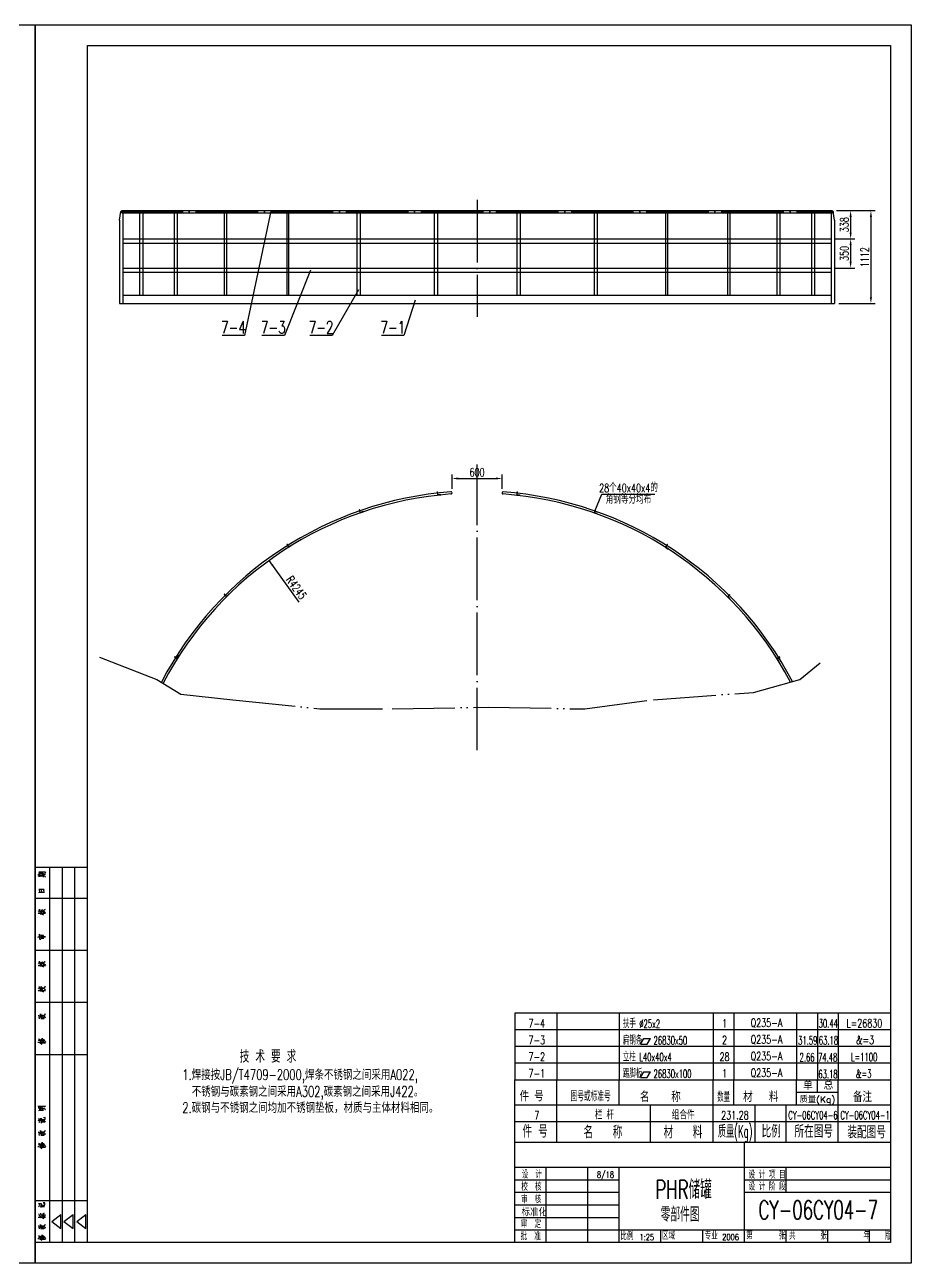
# Model space of a CAD drawing. Extents: x -12754 to 8246, y -3029 to 11821.
# Drawn here: x -2379 to 8246, y -3029 to 11821 of the extents above; entities that cross this region are included whole.
import ezdxf
from ezdxf.enums import TextEntityAlignment as Align

# ---------------------------------------------------------------- set-up
doc = ezdxf.new("R2010")
doc.units = 0
doc.header["$LTSCALE"] = 25
doc.header["$MEASUREMENT"] = 0
doc.linetypes.add('DASHDOT-M', pattern=[36, 30, -3, 0, -3])
doc.linetypes.add('DIVIDE-M', pattern=[39, 30, -3, 0, -3, 0, -3])
doc.layers.get('0').update_dxf_attribs({"linetype": 'CONTINUOUS'})
for name, color, linetype in [('CDR_DWG1', 4, 'CONTINUOUS'), ('CDR_DWG2', 2, 'CONTINUOUS'), ('CDR_DWG3', 1, 'DASHDOT-M'), ('CDR_DWG4', 3, 'DIVIDE-M'), ('CDR_TEXT', 7, 'CONTINUOUS')]:
    doc.layers.add(name, color=color, linetype=linetype)
doc.styles.add('HZ', font='ROMANS.shx', dxfattribs={"width": 0.7, "height": 100, "bigfont": 'HZ.shx'})

# ---------------------------------------------------------------- blocks, each defined once
blk = doc.blocks.new('SML')
at = {"color": 4, "linetype": 'Continuous'}
for p, q in [((0, 0), (0, 18)), ((20, 0), (20, 18)), ((65, 0), (65, 18)), ((95, 0), (95, 18)), ((115, 18), (115, 0)), ((130, 0), (130, 18)), ((155, 0), (155, 18)), ((0, 10), (180, 10))]:
    blk.add_line(p, q, dxfattribs=at)
at = {"color": 7, "linetype": 'Continuous'}
blk.add_line((0, 18), (180, 18), dxfattribs=at)
at = {"color": 7, "linetype": 'Continuous', "style": 'HZ'}
for s, width, p in [('件 号', 0.7, (3.62, 2.26)), ('名   称', 0.7, (32.84, 1.84)), ('材   料', 0.7, (71.25, 1.84)), ('质量(Kg)', 0.5, (97.34, 2.26)), ('比例', 0.7, (118.23, 2.26)), ('所在图号', 0.7, (134, 2.26)), ('装配图号', 0.7, (159.38, 1.84))]:
    blk.add_text(s, height=6, dxfattribs=dict(at, width=width)).set_placement(p)
blk = doc.blocks.new('MLF')
blk.add_line((180, 8), (0, 8))
at = {"color": 4}
for p, q in [((0, 8), (0, 0)), ((20, 8), (20, 0)), ((50, 8), (50, 0)), ((95, 8), (95, 0)), ((105, 8), (105, 0)), ((135, 8), (135, 0)), ((145, 8), (145, 0)), ((155, 8), (155, 0))]:
    blk.add_line(p, q, dxfattribs=at)
blk = doc.blocks.new('MLR')
at = {"color": 4}
for p, q in [((0, 0), (0, 12)), ((0, 12), (180, 12)), ((20, 0), (20, 12)), ((50, 0), (50, 12)), ((95, 0), (95, 12)), ((105, 0), (105, 12)), ((135, 0), (135, 12)), ((145, 6), (145, 12)), ((155, 0), (155, 12))]:
    blk.add_line(p, q, dxfattribs=at)
blk.add_line((135, 6), (155, 6))
at = {"style": 'HZ'}
for s, width, p in [('件 号', 0.7, (2.27, 1.69)), ('图号或标准号', 0.492204, (26.68, 1.69)), ('名    称', 0.7, (59.95, 1.35)), ('数量', 0.471468, (97, 1.35)), ('材   料', 0.7, (109.4, 1.35)), ('备注', 0.7, (162.07, 1.35))]:
    blk.add_text(s, height=5, dxfattribs=dict(at, width=width)).set_placement(p)
for s, p in [('单', (138.18, 7.18)), ('总', (148.03, 7.33))]:
    blk.add_text(s, height=4, dxfattribs=at).set_placement(p)
at = {"style": 'HZ', "width": 1.22708}
blk.add_text('质量(Kg)', height=3, dxfattribs=at).set_placement((136.46, 1.01), (153.64, 1.01), align=Align.FIT)
blk = doc.blocks.new('TUQA')
at = {"color": 4, "linetype": 'Continuous'}
for p, q in [((-25, 180), (0, 180)), ((-18, 0), (-18, 180)), ((0, 165), (-24.85, 165)), ((0, 140), (-24.85, 140)), ((0, 115), (-24.85, 115)), ((0, 90), (-24.85, 90)), ((0, 20), (-24.85, 20)), ((0, 0), (-25, 0))]:
    blk.add_line(p, q, dxfattribs=at)
at = {"color": 7, "linetype": 'Continuous'}
for p, q in [((-12, 0), (-12, 180)), ((-6, 0), (-6, 180))]:
    blk.add_line(p, q, dxfattribs=at)
at = {"color": 1, "linetype": 'Continuous'}
for p, q in [((-17.08, 10), (-12.71, 13.35)), ((-12.71, 6.65), (-12.71, 13.35)), ((-11.26, 10), (-6.89, 13.35)), ((-6.89, 6.65), (-6.89, 13.35)), ((-5.11, 10), (-0.75, 13.35)), ((-0.75, 6.65), (-0.75, 13.35)), ((-17.08, 10), (-12.71, 6.65)), ((-11.26, 10), (-6.89, 6.65)), ((-5.11, 10), (-0.75, 6.65))]:
    blk.add_line(p, q, dxfattribs=at)
at = {"color": 7, "linetype": 'Continuous'}
for points in [[(-23.7, 176.39), (-23.53, 176.44), (-23.53, 176.44), (-21.25, 176.36)], [(-23.53, 175.69), (-23.35, 175.74), (-23.35, 175.74), (-21.17, 175.74)], [(-23.3, 176.96), (-22.98, 177.03), (-22.98, 177.03), (-22.33, 177.03), (-22.33, 177.03), (-21.63, 177.01), (-21.63, 177.01), (-21.2, 176.96), (-21.2, 176.96), (-20.73, 176.83), (-20.73, 176.83), (-20.44, 176.69), (-20.44, 176.69), (-20, 176.41)], [(-22.95, 177.03), (-23.09, 177.78), (-23.09, 177.78), (-23.18, 177.7), (-23.18, 177.7), (-22.27, 177.7), (-22.27, 177.7), (-22.22, 177.7), (-22.22, 177.7), (-20.9, 177.73), (-20.9, 177.73), (-20.41, 177.7), (-20.41, 177.7), (-20.12, 177.68), (-20.12, 177.68), (-20.03, 177.65), (-20.03, 177.65), (-20.41, 177.28), (-20.41, 177.28), (-20.15, 177.63)], [(-22.74, 175.3), (-22.92, 176.76)], [(-22.25, 175.77), (-22.33, 176.21)], [(-22.22, 177.06), (-22.3, 177.48)], [(-21.75, 175.79), (-21.84, 176.19)], [(-21.46, 177.01), (-21.46, 177.06), (-21.46, 177.06), (-21.55, 177.45)], [(-21.08, 175.22), (-21.31, 176.76), (-21.31, 176.76), (-21.34, 176.69), (-21.34, 176.69), (-21.25, 176.59)], [(-20.99, 176.19), (-20.64, 176.46), (-20.64, 176.46), (-20.5, 176.46), (-20.5, 176.46), (-20.76, 176.36)], [(-20.9, 175.79), (-20.76, 175.77), (-20.76, 175.77), (-20.47, 175.57), (-20.47, 175.57), (-20.26, 175.4), (-20.26, 175.4), (-20.12, 175.22)], [(-23.27, 167.87), (-22.98, 167.92), (-22.98, 167.92), (-22.33, 167.94), (-22.33, 167.94), (-21.66, 167.97), (-21.66, 167.97), (-21.57, 167.97), (-21.57, 167.97), (-21.11, 167.97), (-21.11, 167.97), (-20.5, 167.97), (-20.5, 167.97), (-20.7, 167.97), (-20.7, 167.97), (-20.88, 168.93), (-20.88, 168.93), (-20.67, 169.13), (-20.67, 169.13), (-20.93, 169.18), (-20.93, 169.18), (-21.28, 169.18), (-21.28, 169.18), (-21.95, 169.21), (-21.95, 169.21), (-22.65, 169.23), (-22.65, 169.23), (-23.24, 169.23), (-23.24, 169.23), (-23.15, 169.26), (-23.15, 169.26), (-22.95, 167.94)], [(-21.9, 167.97), (-22.07, 168.93), (-22.07, 168.93), (-22.1, 168.83), (-22.1, 168.83), (-21.98, 168.61)], [(-23.65, 157.77), (-23.5, 157.87), (-23.5, 157.87), (-23.53, 157.84), (-23.53, 157.84), (-20.09, 157.84), (-20.09, 157.84), (-20.35, 157.82), (-20.35, 157.82), (-20.64, 157.84)], [(-23.59, 158.83), (-23.3, 159.01), (-23.3, 159.01), (-23.18, 159.03), (-23.18, 159.03), (-23.09, 159.01)], [(-22.65, 158.41), (-22.89, 159.8), (-22.89, 159.8), (-22.92, 159.7), (-22.92, 159.7), (-22.83, 159.5)], [(-22.68, 158.91), (-22.51, 158.88), (-22.51, 158.88), (-21.81, 158.46), (-21.81, 158.46), (-21.78, 158.41), (-21.78, 158.41), (-21.98, 159.18)], [(-22.62, 158.21), (-22.45, 157.25)], [(-22.42, 157.87), (-21.95, 157.64), (-21.95, 157.64), (-21.6, 157.47), (-21.6, 157.47), (-21.34, 157.32), (-21.34, 157.32), (-21.08, 157.12)], [(-22.36, 159.33), (-22.22, 159.3), (-22.22, 159.3), (-21.78, 159.01), (-21.78, 159.01), (-21.75, 158.98), (-21.75, 158.98), (-21.46, 158.76), (-21.46, 158.76), (-21.17, 158.51), (-21.17, 158.51), (-20.9, 158.24)], [(-22.22, 157.87), (-21.87, 158.19)], [(-21.78, 159.5), (-21.57, 159.43), (-21.57, 159.43), (-21.11, 159.13), (-21.11, 159.13), (-20.82, 158.83), (-20.82, 158.83), (-20.5, 158.51), (-20.5, 158.51), (-20.26, 158.24), (-20.26, 158.24), (-20.09, 158.02)], [(-20.99, 159.03), (-20.5, 159.53), (-20.5, 159.53), (-20.26, 159.63), (-20.26, 159.63), (-20.55, 159.48)], [(-23.68, 146.41), (-23.38, 146.56), (-23.38, 146.56), (-23.18, 146.61)], [(-23.18, 145.52), (-22.92, 145.52), (-22.92, 145.52), (-22.71, 145.47), (-22.71, 145.47), (-22.51, 145.42), (-22.51, 145.42), (-22.36, 145.37)], [(-22.86, 145.52), (-23.03, 147.75), (-23.03, 147.75), (-23.12, 147.7), (-23.12, 147.7), (-22.65, 147.4)], [(-22.77, 146.51), (-22.71, 146.56), (-22.71, 146.56), (-20.06, 146.54), (-20.06, 146.54), (-20.32, 146.49), (-20.32, 146.49), (-20.64, 146.54)], [(-21.2, 147.11), (-21.05, 147.21), (-21.05, 147.21), (-22.45, 147.36), (-22.45, 147.36), (-22.33, 147.4), (-22.33, 147.4), (-22.13, 145.84)], [(-22.39, 145.74), (-22.13, 145.79), (-22.13, 145.79), (-20.85, 145.89), (-20.85, 145.89), (-21.08, 145.87), (-21.08, 145.87), (-21.2, 147.11), (-21.2, 147.11), (-21.23, 146.96), (-21.23, 146.96), (-21.17, 146.69)], [(-21.66, 146.09), (-21.78, 146.98)], [(-23.65, 132.77), (-23.5, 132.87), (-23.5, 132.87), (-23.53, 132.84), (-23.53, 132.84), (-20.09, 132.84), (-20.09, 132.84), (-20.35, 132.82), (-20.35, 132.82), (-20.64, 132.84)], [(-23.59, 133.83), (-23.3, 134.01), (-23.3, 134.01), (-23.18, 134.03), (-23.18, 134.03), (-23.09, 134.01)], [(-22.65, 133.41), (-22.89, 134.8), (-22.89, 134.8), (-22.92, 134.7), (-22.92, 134.7), (-22.83, 134.5)], [(-22.68, 133.91), (-22.51, 133.88), (-22.51, 133.88), (-21.81, 133.46), (-21.81, 133.46), (-21.78, 133.41), (-21.78, 133.41), (-21.98, 134.18)], [(-22.62, 133.21), (-22.45, 132.25)], [(-22.42, 132.87), (-21.95, 132.64), (-21.95, 132.64), (-21.6, 132.47), (-21.6, 132.47), (-21.34, 132.32), (-21.34, 132.32), (-21.08, 132.12)], [(-22.36, 134.33), (-22.22, 134.3), (-22.22, 134.3), (-21.78, 134.01), (-21.78, 134.01), (-21.75, 133.98), (-21.75, 133.98), (-21.46, 133.76), (-21.46, 133.76), (-21.17, 133.51), (-21.17, 133.51), (-20.9, 133.24)], [(-22.22, 132.87), (-21.87, 133.19)], [(-21.78, 134.5), (-21.57, 134.43), (-21.57, 134.43), (-21.11, 134.13), (-21.11, 134.13), (-20.82, 133.83), (-20.82, 133.83), (-20.5, 133.51), (-20.5, 133.51), (-20.26, 133.24), (-20.26, 133.24), (-20.09, 133.02)], [(-20.99, 134.03), (-20.5, 134.53), (-20.5, 134.53), (-20.26, 134.63), (-20.26, 134.63), (-20.55, 134.48)], [(-23.65, 121.81), (-23.38, 121.96), (-23.38, 121.96), (-23.21, 122.01), (-23.21, 122.01), (-23.03, 122.01)], [(-23.65, 120.79), (-23.47, 120.92), (-23.47, 120.92), (-23.53, 120.87), (-23.53, 120.87), (-20.09, 120.87), (-20.09, 120.87), (-20.29, 120.82), (-20.29, 120.82), (-20.58, 120.87)], [(-22.71, 121.44), (-22.92, 122.7), (-22.92, 122.7), (-22.95, 122.6), (-22.95, 122.6), (-22.89, 122.48)], [(-22.68, 121.21), (-22.48, 120.27)], [(-22.51, 122.23), (-22.19, 122.53), (-22.19, 122.53), (-22.04, 122.6), (-22.04, 122.6), (-21.87, 122.7)], [(-22.51, 121.76), (-22.27, 121.74), (-22.27, 121.74), (-21.87, 121.49), (-21.87, 121.49), (-21.57, 121.31), (-21.57, 121.31), (-21.46, 121.21)], [(-22.48, 120.87), (-22.07, 120.72), (-22.07, 120.72), (-21.72, 120.55), (-21.72, 120.55), (-21.4, 120.37), (-21.4, 120.37), (-21.11, 120.17)], [(-22.33, 120.89), (-21.95, 121.24)], [(-22.07, 122.21), (-21.84, 122.23), (-21.84, 122.23), (-21.43, 122.08), (-21.43, 122.08), (-21.11, 121.93), (-21.11, 121.93), (-20.85, 121.76), (-20.85, 121.76), (-20.64, 121.61), (-20.64, 121.61), (-20.44, 121.46), (-20.44, 121.46), (-20.26, 121.29), (-20.26, 121.29), (-20.09, 121.07)], [(-21.66, 121.54), (-21.6, 121.61), (-21.6, 121.61), (-20.26, 122.48), (-20.26, 122.48), (-20.23, 122.95), (-20.23, 122.95), (-20.32, 122.5), (-20.32, 122.5), (-20.44, 122.38)], [(-23.62, 108.88), (-23.27, 108.83), (-23.27, 108.83), (-22.8, 108.68), (-22.8, 108.68), (-22.3, 108.49), (-22.3, 108.49), (-21.98, 108.34), (-21.98, 108.34), (-21.75, 108.24), (-21.75, 108.24), (-21.55, 108.14)], [(-22.95, 107.25), (-23.09, 108.24), (-23.09, 108.24), (-23.18, 108.14), (-23.18, 108.14), (-22.16, 108.02), (-22.16, 108.02), (-22.16, 108.14), (-22.16, 108.14), (-22.04, 107.4), (-22.04, 107.4), (-22.3, 107.35), (-22.3, 107.35), (-21.98, 107.4), (-21.98, 107.4), (-20.67, 107.37)], [(-22.25, 108.49), (-22.42, 109.6), (-22.42, 109.6), (-22.45, 109.48), (-22.45, 109.48), (-22.39, 109.28)], [(-22.3, 109.11), (-22.13, 109.11), (-22.13, 109.11), (-21.66, 109.01), (-21.66, 109.01), (-21.4, 108.91), (-21.4, 108.91), (-21.17, 108.81), (-21.17, 108.81), (-20.96, 108.68), (-20.96, 108.68), (-20.76, 108.54), (-20.76, 108.54), (-20.55, 108.36), (-20.55, 108.36), (-20.41, 108.16), (-20.41, 108.16), (-20.26, 107.97), (-20.26, 107.97), (-20.2, 107.82), (-20.2, 107.82), (-20.15, 107.67)], [(-21.87, 108.36), (-21.84, 108.44), (-21.84, 108.44), (-20.26, 109.21), (-20.26, 109.21), (-20.23, 109.68), (-20.23, 109.68), (-20.32, 109.23), (-20.32, 109.23), (-20.5, 109.11)], [(-20.55, 107.3), (-21.34, 108.07)], [(-23.68, 96.04), (-23.5, 96.02), (-23.5, 96.02), (-23.03, 95.79), (-23.03, 95.79), (-22.98, 95.79), (-22.98, 95.79), (-22.62, 95.59), (-22.62, 95.59), (-22.33, 95.42), (-22.33, 95.42), (-22.1, 95.25), (-22.1, 95.25), (-21.9, 95.1)], [(-23.62, 96.93), (-23.18, 96.76), (-23.18, 96.76), (-22.83, 96.61), (-22.83, 96.61), (-22.57, 96.44), (-22.57, 96.44), (-22.51, 96.41), (-22.51, 96.41), (-22.3, 96.29)], [(-23.06, 96.71), (-23.03, 96.81), (-23.03, 96.81), (-23.15, 97.55), (-23.15, 97.55), (-23.21, 97.5), (-23.21, 97.5), (-22.8, 97.26), (-22.8, 97.26), (-22.45, 97.03), (-22.45, 97.03), (-22.22, 96.83), (-22.22, 96.83), (-22.01, 96.61), (-22.01, 96.61), (-21.81, 96.39), (-21.81, 96.39), (-21.69, 96.24)], [(-22.77, 96.61), (-22.74, 96.71), (-22.74, 96.71), (-21.69, 97.68), (-21.69, 97.68), (-21.72, 98), (-21.72, 98), (-21.72, 97.68), (-21.72, 97.68), (-21.84, 97.55)], [(-22.68, 95.69), (-20.12, 95.69), (-20.12, 95.69), (-20.35, 95.64), (-20.35, 95.64), (-20.79, 95.69)], [(-22.6, 96.07), (-20.9, 96.07), (-20.9, 96.07), (-21.11, 96.04), (-21.11, 96.04), (-21.25, 96.07)], [(-21.98, 97.03), (-21.9, 97.01), (-21.9, 97.01), (-21.87, 96.98), (-21.87, 96.98), (-21.63, 96.74), (-21.63, 96.74), (-21.43, 96.54), (-21.43, 96.54), (-21.28, 96.36)], [(-21.63, 97.23), (-21.52, 97.18), (-21.52, 97.18), (-21.46, 97.16), (-21.46, 97.16), (-21.17, 96.88), (-21.17, 96.88), (-21.14, 96.83), (-21.14, 96.83), (-20.99, 96.69), (-20.99, 96.69), (-20.85, 96.49), (-20.85, 96.49), (-20.7, 96.29)], [(-21.28, 97.45), (-21.08, 97.38), (-21.08, 97.38), (-20.79, 97.11), (-20.79, 97.11), (-20.55, 96.86), (-20.55, 96.86), (-20.41, 96.61), (-20.41, 96.61), (-20.23, 96.36), (-20.23, 96.36), (-20.12, 96.14), (-20.12, 96.14), (-20.06, 95.97)], [(-23.27, 64.61), (-23.3, 64.63), (-23.3, 64.63), (-23.38, 65.55), (-23.38, 65.55), (-23.5, 65.4), (-23.5, 65.4), (-23.3, 65.4), (-23.3, 65.4), (-21.14, 65.38), (-21.14, 65.38), (-20.73, 65.38), (-20.73, 65.38), (-20.44, 65.38), (-20.44, 65.38), (-20.12, 65.33), (-20.12, 65.33), (-20.64, 64.91)], [(-23.59, 64.51), (-23.27, 64.59), (-23.27, 64.59), (-22.6, 64.59), (-22.6, 64.59), (-22.04, 64.56), (-22.04, 64.56), (-21.6, 64.49), (-21.6, 64.49), (-21.2, 64.36), (-21.2, 64.36), (-20.76, 64.16), (-20.76, 64.16), (-20.44, 63.97), (-20.44, 63.97), (-20.2, 63.74), (-20.2, 63.74), (-20.15, 63.67)], [(-23.27, 63.3), (-22.95, 63.37), (-22.95, 63.37), (-21.02, 63.4), (-21.02, 63.4), (-21.25, 63.35), (-21.25, 63.35), (-21.28, 63.4), (-21.28, 63.4), (-21.37, 63.82), (-21.37, 63.82), (-21.11, 63.97), (-21.11, 63.97), (-21.23, 63.99), (-21.23, 63.99), (-22.19, 64.02), (-22.19, 64.02), (-23.15, 64.02), (-23.15, 64.02), (-23.03, 64.06), (-23.03, 64.06), (-23, 63.97), (-23, 63.97), (-22.95, 63.4)], [(-22.42, 64.61), (-22.42, 64.66), (-22.42, 64.66), (-22.54, 65.21), (-22.54, 65.21), (-22.57, 65.13), (-22.57, 65.13), (-22.54, 65.06)], [(-22.16, 63.42), (-22.25, 63.79), (-22.25, 63.79), (-22.25, 63.77)], [(-21.69, 64.56), (-21.72, 64.61), (-21.72, 64.61), (-21.81, 65.18), (-21.81, 65.18), (-21.84, 65.08), (-21.84, 65.08), (-21.75, 64.98)], [(-21.72, 58.98), (-21.52, 59.01), (-21.52, 59.01), (-20.64, 58.98), (-20.64, 58.98), (-20.41, 59.01), (-20.41, 59.01), (-20.29, 59.08), (-20.29, 59.08), (-20.26, 59.18), (-20.26, 59.18), (-20.26, 59.85), (-20.26, 59.85), (-21.08, 59.8)], [(-23.65, 59.28), (-23.47, 59.3), (-23.47, 59.3), (-22.57, 58.98)], [(-23.44, 58.36), (-23.38, 58.41), (-23.38, 58.41), (-23.03, 58.66), (-23.03, 58.66), (-22.8, 58.68)], [(-23.24, 57.45), (-22.95, 57.77), (-22.95, 57.77), (-22.8, 57.84), (-22.8, 57.84), (-22.98, 57.74)], [(-22.68, 58.34), (-22.51, 58.39), (-22.51, 58.39), (-21.57, 58.41), (-21.57, 58.41), (-21.75, 58.36), (-21.75, 58.36), (-21.87, 59.33), (-21.87, 59.33), (-21.87, 59.26), (-21.87, 59.26), (-22.68, 59.33), (-22.68, 59.33), (-22.65, 59.38), (-22.65, 59.38), (-22.51, 58.41)], [(-22.25, 52.54), (-22.42, 53.65), (-22.42, 53.65), (-22.45, 53.53), (-22.45, 53.53), (-22.39, 53.33)], [(-22.04, 57.1), (-22.01, 57.2), (-22.01, 57.2), (-22.16, 57.87), (-22.16, 57.87), (-22.22, 57.77), (-22.22, 57.77), (-20.47, 57.74), (-20.47, 57.74), (-20.47, 57.72), (-20.47, 57.72), (-21.28, 58.29)], [(-21.87, 52.41), (-21.84, 52.49), (-21.84, 52.49), (-20.26, 53.26), (-20.26, 53.26), (-20.23, 53.73), (-20.23, 53.73), (-20.32, 53.28), (-20.32, 53.28), (-20.5, 53.16)], [(-21.69, 58.66), (-21.43, 58.64), (-21.43, 58.64), (-21.08, 58.56), (-21.08, 58.56), (-20.7, 58.39), (-20.7, 58.39), (-20.5, 58.24), (-20.5, 58.24), (-20.23, 58.02), (-20.23, 58.02), (-20.06, 57.82)], [(-23.62, 52.93), (-23.27, 52.88), (-23.27, 52.88), (-22.8, 52.73), (-22.8, 52.73), (-22.3, 52.54), (-22.3, 52.54), (-21.98, 52.39), (-21.98, 52.39), (-21.75, 52.29), (-21.75, 52.29), (-21.55, 52.19)], [(-23.06, 46.71), (-23.03, 46.81), (-23.03, 46.81), (-23.15, 47.55), (-23.15, 47.55), (-23.21, 47.5), (-23.21, 47.5), (-22.8, 47.26), (-22.8, 47.26), (-22.45, 47.03), (-22.45, 47.03), (-22.22, 46.83), (-22.22, 46.83), (-22.01, 46.61), (-22.01, 46.61), (-21.81, 46.39), (-21.81, 46.39), (-21.69, 46.24)], [(-22.95, 51.3), (-23.09, 52.29), (-23.09, 52.29), (-23.18, 52.19), (-23.18, 52.19), (-22.16, 52.07), (-22.16, 52.07), (-22.16, 52.19), (-22.16, 52.19), (-22.04, 51.45), (-22.04, 51.45), (-22.3, 51.4), (-22.3, 51.4), (-21.98, 51.45), (-21.98, 51.45), (-20.67, 51.42)], [(-22.77, 46.61), (-22.74, 46.71), (-22.74, 46.71), (-21.69, 47.68), (-21.69, 47.68), (-21.72, 48), (-21.72, 48), (-21.72, 47.68), (-21.72, 47.68), (-21.84, 47.55)], [(-22.3, 53.16), (-22.13, 53.16), (-22.13, 53.16), (-21.66, 53.06), (-21.66, 53.06), (-21.4, 52.96), (-21.4, 52.96), (-21.17, 52.86), (-21.17, 52.86), (-20.96, 52.73), (-20.96, 52.73), (-20.76, 52.59), (-20.76, 52.59), (-20.55, 52.41), (-20.55, 52.41), (-20.41, 52.21), (-20.41, 52.21), (-20.26, 52.02), (-20.26, 52.02), (-20.2, 51.87), (-20.2, 51.87), (-20.15, 51.72)], [(-20.55, 51.35), (-21.34, 52.12)], [(-23.68, 46.04), (-23.5, 46.02), (-23.5, 46.02), (-23.03, 45.79), (-23.03, 45.79), (-22.98, 45.79), (-22.98, 45.79), (-22.62, 45.59), (-22.62, 45.59), (-22.33, 45.42), (-22.33, 45.42), (-22.1, 45.25), (-22.1, 45.25), (-21.9, 45.1)], [(-23.62, 46.93), (-23.18, 46.76), (-23.18, 46.76), (-22.83, 46.61), (-22.83, 46.61), (-22.57, 46.44), (-22.57, 46.44), (-22.51, 46.41), (-22.51, 46.41), (-22.3, 46.29)], [(-22.68, 45.69), (-20.12, 45.69), (-20.12, 45.69), (-20.35, 45.64), (-20.35, 45.64), (-20.79, 45.69)], [(-22.6, 46.07), (-20.9, 46.07), (-20.9, 46.07), (-21.11, 46.04), (-21.11, 46.04), (-21.25, 46.07)], [(-21.98, 47.03), (-21.9, 47.01), (-21.9, 47.01), (-21.87, 46.98), (-21.87, 46.98), (-21.63, 46.74), (-21.63, 46.74), (-21.43, 46.54), (-21.43, 46.54), (-21.28, 46.36)], [(-21.63, 47.23), (-21.52, 47.18), (-21.52, 47.18), (-21.46, 47.16), (-21.46, 47.16), (-21.17, 46.88), (-21.17, 46.88), (-21.14, 46.83), (-21.14, 46.83), (-20.99, 46.69), (-20.99, 46.69), (-20.85, 46.49), (-20.85, 46.49), (-20.7, 46.29)], [(-21.28, 47.45), (-21.08, 47.38), (-21.08, 47.38), (-20.79, 47.11), (-20.79, 47.11), (-20.55, 46.86), (-20.55, 46.86), (-20.41, 46.61), (-20.41, 46.61), (-20.23, 46.36), (-20.23, 46.36), (-20.12, 46.14), (-20.12, 46.14), (-20.06, 45.97)], [(-23.03, 17.77), (-23.18, 18.76), (-23.18, 18.76), (-23.27, 18.7), (-23.27, 18.7), (-22.22, 18.57), (-22.22, 18.57), (-22.22, 18.7), (-22.22, 18.7), (-22.13, 17.86)], [(-22.45, 17.81), (-22.01, 17.86), (-22.01, 17.86), (-21.02, 17.86), (-21.02, 17.86), (-20.7, 17.88), (-20.7, 17.88), (-20.55, 17.92), (-20.55, 17.92), (-20.47, 17.99), (-20.47, 17.99), (-20.41, 18.09), (-20.41, 18.09), (-20.38, 18.27), (-20.38, 18.27), (-20.35, 18.46), (-20.35, 18.46), (-20.44, 19), (-20.44, 19), (-21.2, 18.96), (-21.2, 18.96), (-20.44, 18.96)], [(-23.65, 12.12), (-20.58, 12.09), (-20.58, 12.09), (-20.03, 12.05), (-20.03, 12.05), (-20.32, 12.03), (-20.32, 12.03), (-20.64, 12.07)], [(-23.38, 17.04), (-23.15, 17.29), (-23.15, 17.29), (-23.03, 17.36), (-23.03, 17.36), (-22.89, 17.36), (-22.89, 17.36), (-23.09, 17.34)], [(-23, 12.78), (-23.18, 13.65)], [(-22.39, 11.62), (-22.57, 12.55)], [(-22.13, 16.8), (-22.27, 17.36), (-22.27, 17.36), (-22.36, 17.27), (-22.36, 17.27), (-20.67, 17.23), (-20.67, 17.23), (-20.5, 17.14), (-20.5, 17.14), (-21.31, 17.66)], [(-22.36, 12.12), (-22.01, 12.01), (-22.01, 12.01), (-21.6, 11.83), (-21.6, 11.83), (-21.23, 11.64), (-21.23, 11.64), (-20.93, 11.47)], [(-22.13, 12.59), (-22.33, 13.99)], [(-22.13, 13.15), (-21.95, 13.22), (-21.95, 13.22), (-20.5, 13.22), (-20.5, 13.22), (-20.17, 13.19), (-20.17, 13.19), (-20.06, 13.17), (-20.06, 13.17), (-20.52, 12.76), (-20.52, 12.76), (-20.12, 13.17)], [(-22.07, 12.16), (-21.69, 12.48)], [(-21.66, 12.87), (-21.55, 12.85), (-21.55, 12.85), (-20.67, 12.4)], [(-21.55, 13.5), (-20.96, 13.88), (-20.96, 13.88), (-20.73, 13.95), (-20.73, 13.95), (-21.11, 13.8)], [(-23.62, 7.91), (-23.27, 7.86), (-23.27, 7.86), (-22.8, 7.73), (-22.8, 7.73), (-22.3, 7.56), (-22.3, 7.56), (-21.98, 7.43), (-21.98, 7.43), (-21.75, 7.35), (-21.75, 7.35), (-21.55, 7.26)], [(-22.95, 6.48), (-23.09, 7.35), (-23.09, 7.35), (-23.18, 7.26), (-23.18, 7.26), (-22.16, 7.15), (-22.16, 7.15), (-22.16, 7.26), (-22.16, 7.26), (-22.04, 6.61), (-22.04, 6.61), (-22.3, 6.57), (-22.3, 6.57), (-21.98, 6.61), (-21.98, 6.61), (-20.67, 6.59)], [(-22.25, 7.56), (-22.42, 8.53), (-22.42, 8.53), (-22.45, 8.42), (-22.45, 8.42), (-22.39, 8.25)], [(-22.3, 8.1), (-22.13, 8.1), (-22.13, 8.1), (-21.66, 8.01), (-21.66, 8.01), (-21.4, 7.93), (-21.4, 7.93), (-21.17, 7.84), (-21.17, 7.84), (-20.96, 7.73), (-20.96, 7.73), (-20.76, 7.6), (-20.76, 7.6), (-20.55, 7.45), (-20.55, 7.45), (-20.41, 7.28), (-20.41, 7.28), (-20.26, 7.11), (-20.26, 7.11), (-20.2, 6.98), (-20.2, 6.98), (-20.15, 6.85)], [(-21.87, 7.45), (-21.84, 7.52), (-21.84, 7.52), (-20.26, 8.19), (-20.26, 8.19), (-20.23, 8.6), (-20.23, 8.6), (-20.32, 8.21), (-20.32, 8.21), (-20.5, 8.1)], [(-20.55, 6.53), (-21.34, 7.19)], [(-23.68, 1.91), (-23.5, 1.88), (-23.5, 1.88), (-23.03, 1.69), (-23.03, 1.69), (-22.98, 1.69), (-22.98, 1.69), (-22.62, 1.52), (-22.62, 1.52), (-22.33, 1.37), (-22.33, 1.37), (-22.1, 1.22), (-22.1, 1.22), (-21.9, 1.09)], [(-23.62, 2.68), (-23.18, 2.53), (-23.18, 2.53), (-22.83, 2.4), (-22.83, 2.4), (-22.57, 2.25), (-22.57, 2.25), (-22.51, 2.23), (-22.51, 2.23), (-22.3, 2.12)], [(-23.06, 2.49), (-23.03, 2.58), (-23.03, 2.58), (-23.15, 3.22), (-23.15, 3.22), (-23.21, 3.18), (-23.21, 3.18), (-22.8, 2.96), (-22.8, 2.96), (-22.45, 2.77), (-22.45, 2.77), (-22.22, 2.6), (-22.22, 2.6), (-22.01, 2.4), (-22.01, 2.4), (-21.81, 2.21), (-21.81, 2.21), (-21.69, 2.08)], [(-22.77, 2.4), (-22.74, 2.49), (-22.74, 2.49), (-21.69, 3.33), (-21.69, 3.33), (-21.72, 3.61), (-21.72, 3.61), (-21.72, 3.33), (-21.72, 3.33), (-21.84, 3.22)], [(-22.68, 1.6), (-20.12, 1.6), (-20.12, 1.6), (-20.35, 1.56), (-20.35, 1.56), (-20.79, 1.6)], [(-22.6, 1.93), (-20.9, 1.93), (-20.9, 1.93), (-21.11, 1.91), (-21.11, 1.91), (-21.25, 1.93)], [(-21.98, 2.77), (-21.9, 2.75), (-21.9, 2.75), (-21.87, 2.73), (-21.87, 2.73), (-21.63, 2.51), (-21.63, 2.51), (-21.43, 2.34), (-21.43, 2.34), (-21.28, 2.19)], [(-21.63, 2.94), (-21.52, 2.9), (-21.52, 2.9), (-21.46, 2.88), (-21.46, 2.88), (-21.17, 2.64), (-21.17, 2.64), (-21.14, 2.6), (-21.14, 2.6), (-20.99, 2.47), (-20.99, 2.47), (-20.85, 2.29), (-20.85, 2.29), (-20.7, 2.12)], [(-21.28, 3.14), (-21.08, 3.07), (-21.08, 3.07), (-20.79, 2.83), (-20.79, 2.83), (-20.55, 2.62), (-20.55, 2.62), (-20.41, 2.4), (-20.41, 2.4), (-20.23, 2.19), (-20.23, 2.19), (-20.12, 1.99), (-20.12, 1.99), (-20.06, 1.84)]]:
    blk.add_lwpolyline(points, dxfattribs=at)

msp = doc.modelspace()

# ---------------------------------------------------------------- linework, layer by layer
at = {"color": 4}
for p, q in [((-1629, -2779), (-1629, 11571)), ((-1629, 11571), (7996, 11571)), ((7996, 11571), (7996, -2779)), ((7996, -2779), (-1629, -2779))]:
    msp.add_line(p, q, dxfattribs=at)
for p, q in [((7349, 9592), (7813, 9592)), ((7417, 9592), (7569, 9592)), ((7519, 9517), (7519, 9329)), ((7763, 9517), (7763, 8554)), ((7337, 9254), (7569, 9254)), ((7337, 9254), (7569, 9254)), ((7519, 9179), (7519, 8979)), ((7337, 8904), (7569, 8904)), ((7377, 8479), (7813, 8479)), ((2742, 6257), (2742, 6430)), ((3342, 6257), (3342, 6430)), ((2817, 6380), (3267, 6380)), ((4455, 5988), (4537, 6193)), ((4537, 6193), (5172, 6193)), ((911, 4897), (549, 5397)), ((5002, -402), (5039, -335)), ((5002, -402), (5081, -402)), ((5039, -335), (5119, -335)), ((5081, -402), (5119, -335)), ((5002, -802), (5039, -735)), ((5039, -735), (5119, -735)), ((5081, -802), (5119, -735)), ((5002, -802), (5081, -802))]:
    msp.add_line(p, q)
at = {"color": 4, "linetype": 'Continuous'}
for p, q in [((3496, -1579), (7996, -1579)), ((3496, -2779), (3496, -1579)), ((6246, -2779), (6246, -1579)), ((3496, -1879), (7996, -1879)), ((3871, -2779), (3871, -1879)), ((4371, -2779), (4371, -1879)), ((4746, -2779), (4746, -1879)), ((6746, -2179), (6746, -1879)), ((6246, -2179), (7996, -2179)), ((4746, -2629), (6246, -2629)), ((5246, -2779), (5246, -2629)), ((5746, -2779), (5746, -2629)), ((6246, -2629), (7996, -2629)), ((6746, -2779), (6746, -2629)), ((7246, -2779), (7246, -2629)), ((7746, -2779), (7746, -2629))]:
    msp.add_line(p, q, dxfattribs=at)
at = {"color": 7, "linetype": 'Continuous'}
for p, q in [((3496, -2029), (4746, -2029)), ((6246, -2029), (7996, -2029)), ((3496, -2179), (4746, -2179)), ((3496, -2329), (4746, -2329)), ((3496, -2479), (4746, -2479)), ((3496, -2629), (4746, -2629))]:
    msp.add_line(p, q, dxfattribs=at)
for points in [[(-12754, -3029), (-12754, 11821), (-2254, 11821), (-2254, -3029)], [(-2254, -3029), (-2254, 11821), (8246, 11821), (8246, -3029)]]:
    msp.add_lwpolyline(points, close=True)
for points in [[(569, 9585), (254, 8093), (-15, 8093)], [(1046, 8880), (732, 8093), (463, 8093)], [(1620, 8642), (1306, 8093), (1036, 8093)], [(2300, 8518), (2165, 8093), (1896, 8093)]]:
    msp.add_lwpolyline(points)
for points in [[(7507, 9517), (7532, 9517), (7519, 9592)], [(7750, 9517), (7775, 9517), (7763, 9592)], [(7507, 9329), (7532, 9329), (7519, 9254)], [(7507, 9179), (7532, 9179), (7519, 9254)], [(7507, 8979), (7532, 8979), (7519, 8904)], [(7750, 8554), (7775, 8554), (7763, 8479)], [(2817, 6393), (2817, 6368), (2742, 6380)], [(3267, 6393), (3267, 6368), (3342, 6380)], [(603, 5343), (583, 5329), (549, 5397)]]:
    msp.add_solid(points)
at = {"layer": 'CDR_DWG1'}
for p, q in [((-1243, 9479), (-1228, 9581)), ((-1216, 9592), (7299, 9592)), ((-1216, 9567), (7299, 9567)), ((-1203, 9579), (-1203, 8479)), ((-1003, 9567), (-1003, 8579)), ((-965, 9567), (-965, 8579)), ((-587, 9567), (-587, 8579)), ((-552, 9567), (-552, 8579)), ((11, 9567), (11, 8579)), ((40, 9567), (40, 8579)), ((760, 9567), (760, 8579)), ((783, 9567), (783, 8579)), ((1602, 9567), (1602, 8579)), ((1640, 9567), (1640, 8579)), ((2527, 9567), (2527, 8579)), ((2567, 9567), (2567, 8579)), ((3517, 9567), (3517, 8579)), ((3557, 9567), (3557, 8579)), ((4444, 9567), (4444, 8579)), ((4481, 9567), (4481, 8579)), ((5300, 9567), (5300, 8579)), ((5323, 9567), (5323, 8579)), ((6044, 9567), (6044, 8579)), ((6073, 9567), (6073, 8579)), ((6636, 9567), (6636, 8579)), ((6671, 9567), (6671, 8579)), ((7049, 9567), (7049, 8579)), ((7086, 9567), (7086, 8579)), ((7287, 9579), (7287, 8479)), ((7327, 9479), (7312, 9581)), ((-1243, 9479), (-1243, 8479)), ((7327, 9479), (7327, 8479)), ((-1203, 9254), (7287, 9254)), ((-1203, 9204), (7287, 9204)), ((-1203, 8904), (7287, 8904)), ((-1203, 8854), (7287, 8854)), ((-1243, 8479), (7327, 8479)), ((-1203, 8579), (7287, 8579))]:
    msp.add_line(p, q, dxfattribs=at)
for points in [[(2567, 6179), (2606, 6184), (2606, 6184, 0.414214), (2602, 6187), (2574, 6184, -0.414214), (2570, 6188), (2567, 6215, 0.414214), (2562, 6219), (2562, 6219)], [(3517, 6179), (3557, 6175), (3557, 6175, 0.414214), (3553, 6179), (3526, 6182, -0.414214), (3522, 6187), (3525, 6215, 0.414214), (3522, 6219), (3522, 6219)], [(1640, 5968), (1678, 5981), (1678, 5981, 0.414214), (1672, 5983), (1646, 5974, -0.414214), (1641, 5977), (1632, 6003, 0.414214), (1627, 6005), (1627, 6005)], [(4444, 5968), (4482, 5955), (4482, 5955, 0.414214), (4479, 5960), (4453, 5969, -0.414214), (4450, 5974), (4460, 6000, 0.414214), (4457, 6005), (4457, 6005)], [(783, 5555), (817, 5577), (817, 5577, 0.414214), (812, 5578), (788, 5563, -0.414214), (783, 5564), (768, 5588, 0.414214), (762, 5589), (762, 5589)], [(5300, 5555), (5334, 5534), (5334, 5534, 0.414214), (5333, 5540), (5309, 5554, -0.414214), (5308, 5560), (5323, 5584, 0.414214), (5322, 5589), (5322, 5589)], [(40, 4963), (68, 4991), (68, 4991, 0.414214), (63, 4991), (43, 4971, -0.414214), (37, 4971), (18, 4991, 0.414214), (12, 4991), (12, 4991)], [(6044, 4963), (6072, 4934), (6072, 4934, 0.414214), (6072, 4940), (6052, 4960, -0.414214), (6052, 4965), (6072, 4985, 0.414214), (6072, 4991), (6072, 4991)], [(-552, 4219), (-531, 4253), (-531, 4253, 0.414214), (-537, 4252), (-552, 4228, -0.414214), (-557, 4227), (-581, 4242, 0.414214), (-586, 4241), (-586, 4241)], [(6636, 4219), (6658, 4186), (6658, 4186, 0.414214), (6659, 4191), (6644, 4215, -0.414214), (6645, 4220), (6669, 4235, 0.414214), (6670, 4241), (6670, 4241)]]:
    msp.add_lwpolyline(points, format="xyb", close=True, dxfattribs=at)
for centre in [(-1216, 9579), (7299, 9579)]:
    msp.add_circle(centre, 12.5, dxfattribs=at)
for centre, radius, start, end in [((3042, 1961), 4270, 94.1965, 152.403), ((3042, 1961), 4245, 94.1974, 152.4266), ((2729, 6207), 12.5, 270.3426, 98.4176), ((3354, 6207), 12.5, 81.5824, 269.6574), ((3042, 1961), 4245, 27.7877, 85.8026), ((3042, 1961), 4270, 27.7154, 85.8035)]:
    msp.add_arc(centre, radius, start, end, dxfattribs=at)
at = {"layer": 'CDR_DWG3', "linetype": 'DASHDOT-M'}
for p, q in [((3042, 9722), (3042, 8319)), ((-1232, 9579), (7318, 9579)), ((3042, 3122), (3042, 6547))]:
    msp.add_line(p, q, dxfattribs=at)
at = {"layer": 'CDR_DWG4'}
for p, q in [((-1484, 4238), (-796, 3972)), ((6911, 3972), (7155, 4172)), ((-796, 3972), (-507, 3794)), ((6356, 3816), (6911, 3972)), ((-507, 3794), (115, 3728)), ((115, 3728), (1159, 3617)), ((4335, 3617), (5157, 3728)), ((5157, 3728), (6356, 3816)), ((1159, 3617), (2025, 3617)), ((2025, 3617), (3180, 3639)), ((3180, 3639), (4335, 3617))]:
    msp.add_line(p, q, dxfattribs=at)

# ---------------------------------------------------------------- block references
for name, p, xscale, yscale, zscale in [('TUQA', (-1629, -2779), 25, 25, 25), ('MLF', (3496, -229), 25.00000000000009, 25.00000000000009, 25.00000000000009), ('MLF', (3496, -429), 25.00000000000009, 25.00000000000009, 25.00000000000009), ('MLF', (3496, -629), 25.00000000000009, 25.00000000000009, 25.00000000000009), ('MLF', (3496, -829), 25.00000000000009, 25.00000000000009, 25.00000000000009), ('MLR', (3496, -1129), 25.00000000000009, 25.00000000000009, 25.00000000000009), ('SML', (3496, -1579), 25, 25, 25)]:
    msp.add_blockref(name, p, dxfattribs=dict(xscale=xscale, yscale=yscale, zscale=zscale))

# ---------------------------------------------------------------- texts
at = {"linetype": 'Continuous', "style": 'HZ'}
for s, width, p in [('设  计', 0.7, (3577, -2011)), ('设 计 项 目', 0.7, (6296, -2014)), ('校  核', 0.7, (3571, -2158)), ('设 计 阶 段', 0.7, (6296, -2155)), ('审  核', 0.7, (3568, -2308)), ('标准化', 0.9, (3574, -2464)), ('审  定', 0.7, (3566, -2605)), ('批  准', 0.7, (3563, -2752)), ('比例', 0.7, (4758, -2750)), ('区域', 0.7, (5257, -2744)), ('专业', 0.7, (5769, -2745)), ('第', 0.7, (6267, -2741)), ('张', 0.7, (6659, -2744)), ('共', 0.7, (6781, -2746)), ('张', 0.7, (7155, -2744)), ('年', 0.7, (7673, -2741)), ('版', 0.7, (7933, -2747))]:
    msp.add_text(s, height=87.5, dxfattribs=dict(at, width=width)).set_placement(p)
at = {"char_height": 100, "attachment_point": 5, "style": 'HZ'}
for s, insert, rotation in [('\\A1;338', (7444, 9423), 90), ('\\A1;350', (7444, 9079), 90), ('1112', (7688, 9035), 90), ('\\A1;R4245', (877, 5072), 305.9683)]:
    msp.add_mtext(s, dxfattribs=dict(at, insert=insert, rotation=rotation))
for s, insert in [('\\A1;600', (3042, 6455)), ('28个40x40x4的', (4857, 6266)), ('角钢等分均布', (4857, 6128))]:
    msp.add_mtext(s, dxfattribs=dict(at, insert=insert))
at = {"layer": 'CDR_DWG1', "style": 'HZ', "width": 0.7}
for s, p in [('7-4', (-27, 8118)), ('7-3', (451, 8118)), ('7-2', (1024, 8118)), ('7-1', (1884, 8118))]:
    msp.add_text(s, height=150, dxfattribs=at).set_placement(p)
at = {"layer": 'CDR_DWG2', "style": 'HZ'}
for s, height, width, p in [('8/18', 75, 0.7, (4581, -2004)), ('PHR储罐', 225, 0.646465, (5516, -2258)), ('CY-06CY04-7', 225, 0.646465, (7132, -2502)), ('1:25', 75, 0.7, (5076, -2754)), ('2006', 75, 0.7, (6081, -2754))]:
    msp.add_text(s, height=height, dxfattribs=dict(at, width=width)).set_placement(p, align=Align.CENTER)
at = {"layer": 'CDR_DWG2', "style": 'HZ', "width": 0.7}
msp.add_text('零部件图', height=175, dxfattribs=at).set_placement((5243, -2531))
at = {"layer": 'CDR_TEXT', "style": 'HZ', "width": 0.7}
for s, p in [('7-4', (3758, -204)), ('1', (6008, -204)), ('7-3', (3758, -404)), ('2', (6008, -404)), ('7-2', (3758, -604)), ('28', (6008, -604)), ('7-1', (3758, -804)), ('1', (6008, -804)), ('7', (3758, -1304)), ('栏 杆', (4569, -1304)), ('组合件', (5512, -1304)), ('231.28', (6133, -1304))]:
    msp.add_text(s, height=100, dxfattribs=at).set_placement(p, align=Align.CENTER)
at = {"layer": 'CDR_TEXT', "style": 'HZ'}
for s, height, width, p in [('扶手 %%c25x2', 100, 0.6, (4789, -208)), ('Q235-A', 100, 0.7, (6322, -196)), ('30.44', 100, 0.6, (7136, -204)), ('L=26830', 100, 0.7, (7470, -202)), ('Q235-A', 100, 0.7, (6322, -396)), ('扁钢条   26830x50', 100, 0.6, (4789, -408)), ('31.59', 100, 0.6, (6890, -407)), ('63.18', 100, 0.6, (7138, -407)), ('&=3', 100, 0.7, (7585, -402)), ('立柱 L40x40x4', 100, 0.6, (4789, -608)), ('Q235-A', 100, 0.7, (6322, -596)), ('2.66', 100, 0.6, (6907, -610)), ('74.48', 100, 0.6, (7129, -610)), ('L=1100', 100, 0.6, (7523, -608)), ('1.焊接按JB/T4709-2000,焊条不锈钢之间采用A022,', 125, 0.7, (-491, -831)), ('踢脚板   26830x100', 100, 0.6, (4789, -808)), ('Q235-A', 100, 0.7, (6322, -796)), ('63.18', 100, 0.6, (7132, -812)), ('&=3', 100, 0.6, (7584, -808)), ('不锈钢与碳素钢之间采用A302,碳素钢之间采用J422。', 125, 0.7, (-378, -1033)), ('2.碳钢与不锈钢之间均加不锈钢垫板，材质与主体材料相同。', 125, 0.7, (-491, -1226)), ('CY-06CY04-6', 100, 0.6, (6772, -1304)), ('CY-06CY04-1', 100, 0.6, (7397, -1304))]:
    msp.add_text(s, height=height, dxfattribs=dict(at, width=width)).set_placement(p)
at = {"layer": 'CDR_TEXT', "style": 'HZ', "width": 0.7}
msp.add_text('技 术 要 求', height=150, dxfattribs=at).set_placement((536, -549), align=Align.MIDDLE_CENTER)

doc.saveas('drawing.dxf')
